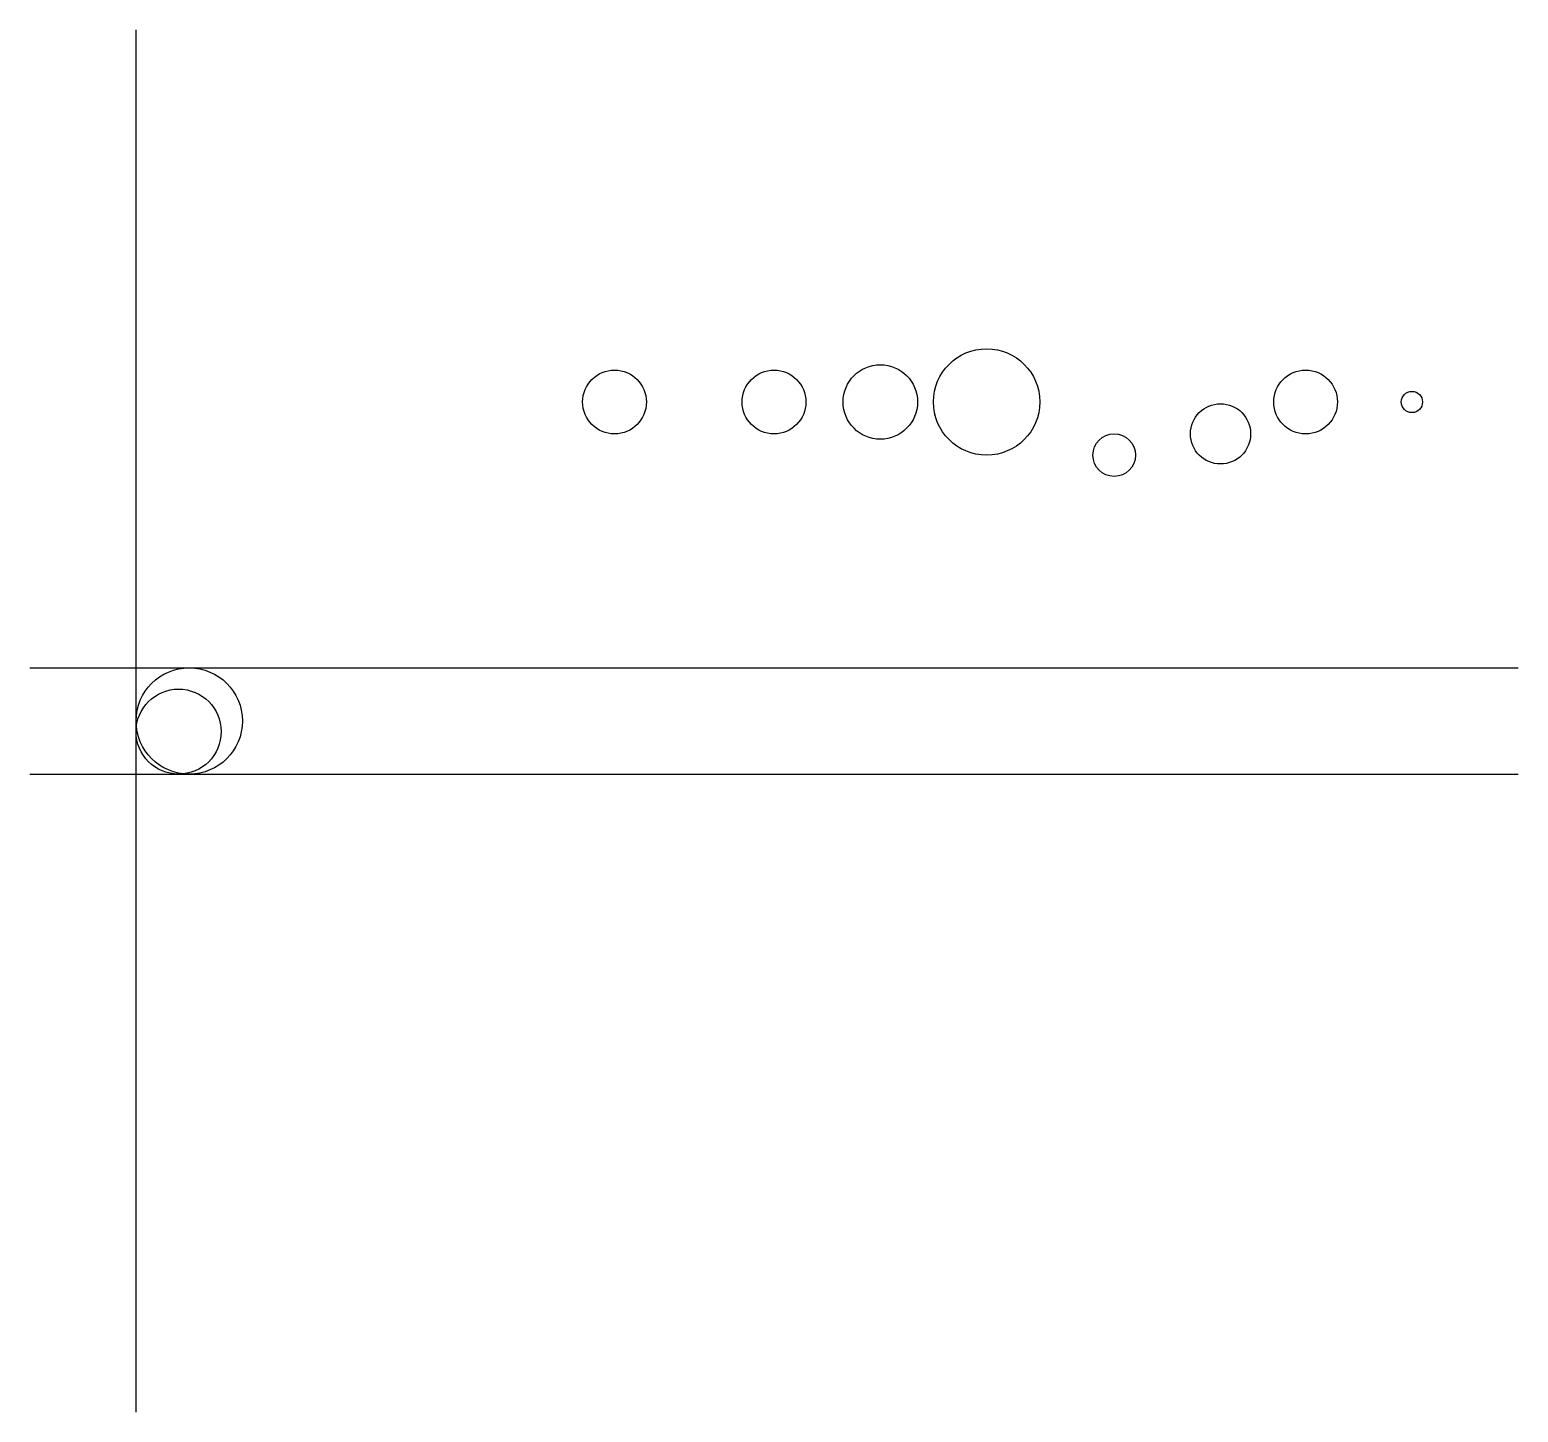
# Model space of a CAD drawing. Extents: x -50 to 90, y -90 to 40.
import ezdxf

# ---------------------------------------------------------------- set-up
doc = ezdxf.new("R2010")
doc.units = 0
doc.layers.get('0').update_dxf_attribs({"linetype": 'CONTINUOUS'})

msp = doc.modelspace()

# ---------------------------------------------------------------- linework, layer by layer
for p, q in [((-40, -90), (-40, 40)), ((-50, -20), (90, -20)), ((-50, -30), (90, -30))]:
    msp.add_line(p, q)
for centre, radius in [((40, 5), 5), ((30, 5), 3.5), ((5, 5), 3), ((20, 5), 3), ((70, 5, 2), 3), ((80, 5), 1), ((62, 2), 2.83), ((52, 0), 2), ((-35, -25), 5), ((-36, -26), 4)]:
    msp.add_circle(centre, radius)

doc.saveas('drawing.dxf')
